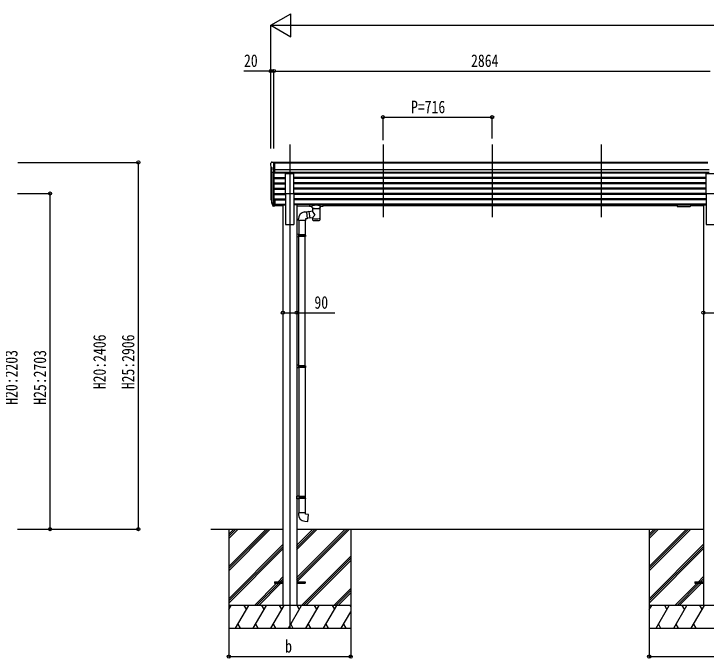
# Model space of a CAD drawing. Units: millimetres, scale not verified. Extents: x -10512 to 10512, y -7425 to 7425.
# Drawn here: x -5923 to -1379, y -4046 to 181 of the extents above; entities that cross this region are included whole.
import ezdxf
from ezdxf.enums import TextEntityAlignment as Align

# ---------------------------------------------------------------- set-up
doc = ezdxf.new("R2010")
doc.units = ezdxf.units.MM
doc.header["$LTSCALE"] = 30
for name, color, linetype in [('0-3_YKK_12', 2, 'Continuous'), ('0-4_YKK_13', 4, 'Continuous'), ('0-5_YKK_A1', 4, 'Continuous'), ('0-6_YKK_D', 6, 'Continuous')]:
    doc.layers.add(name, color=color, linetype=linetype)
doc.styles.add('ＭＳ ゴシック', font='')
doc.styles.get('ＭＳ ゴシック').set_extended_font_data('MS Gothic')

msp = doc.modelspace()

# ---------------------------------------------------------------- linework, layer by layer
at = {"layer": '0-3_YKK_12'}
for p, q in [((-4112.1, -675.67), (-4112.1, -3850.07)), ((-3500.1, -675.67), (-3500.1, -1153.19)), ((-2784.1, -675.67), (-2784.1, -1153.19)), ((-2068.1, -675.67), (-2068.1, -1153.19))]:
    msp.add_line(p, q, dxfattribs=at)
at = {"layer": '0-4_YKK_13'}
for p, q in [((-4238.1, -801.42), (-4238.1, -802.05)), ((-4231.19, -792.62), (-4235.26, -798.43)), ((-4228.1, -792.05), (-4230.43, -792.2)), ((-4228.1, -792.05), (-4209.6, -792.05)), ((-4216.1, -865.04), (-4216.1, -792.05)), ((-4209.6, -792.05), (-4199.6, -792.14)), ((-4209.6, -864.04), (-4209.6, -792.05)), ((-4199.6, -793.66), (-4199.6, -792.14)), ((-4235.57, -823.24), (-4230.25, -826.31)), ((-4223.72, -863.23), (-4232.73, -847.63)), ((-4230.1, -826.57), (-4230.1, -842.84)), ((-4216.1, -865.04), (-4221.31, -864.72)), ((-4209.6, -864.04), (-4216.1, -864.04)), ((-4139.6, -997.5), (-4139.6, -865.7)), ((-4139.6, -865.7), (-4084.6, -865.7)), ((-4084.6, -997.5), (-4084.6, -865.7)), ((-1379.6, -997.5), (-1379.6, -865.7)), ((-1379.6, -865.7), (-1324.6, -865.7)), ((-4139.6, -997.5), (-4084.6, -997.5)), ((-1379.6, -997.5), (-1324.6, -997.5)), ((-4235.01, -1039.97), (-4231.13, -1047.91)), ((-4234.4, -1038.59), (-4231.13, -1045.65)), ((-4216.1, -1025.78), (-4216.1, -1080.55)), ((-4209.6, -1038.45), (-4209.6, -1079.81)), ((-4232.69, -1051.24), (-4232.35, -1055.65)), ((-4232.35, -1055.65), (-4223.54, -1079.19)), ((-4231.74, -1055.08), (-4223.54, -1071.26)), ((-4222.53, -1070.13), (-4230.29, -1054.73)), ((-4216.1, -1070.81), (-4221.23, -1070.81)), ((-4216.1, -1072.62), (-4220.95, -1072.62)), ((-4216.1, -1080.55), (-4220.95, -1080.55)), ((-4209.6, -1065.91), (-4216.1, -1065.91)), ((-4209.6, -1070.79), (-4216.1, -1070.79)), ((-4209.6, -1079.81), (-4216.1, -1079.81)), ((-3982.1, -1070.36), (-3982.1, -1081.12)), ((-3897.1, -1069.69), (-3980.1, -1069.69)), ((-3897.1, -1071.87), (-3980.1, -1071.87)), ((-3965.6, -1081.78), (-3980.1, -1081.78)), ((-3965.6, -1088.59), (-3965.6, -1078.31)), ((-3911.6, -1088.59), (-3911.6, -1078.31)), ((-3897.1, -1081.78), (-3911.6, -1081.78)), ((-3895.1, -1070.36), (-3895.1, -1081.12)), ((-3895.1, -1070.55), (-3895.1, -1072.09)), ((-1569.1, -1070.36), (-1569.1, -1081.12)), ((-1569.1, -1070.55), (-1569.1, -1072.09)), ((-1567.1, -1069.69), (-1484.1, -1069.69)), ((-1567.1, -1071.87), (-1484.1, -1071.87)), ((-1567.1, -1081.78), (-1484.1, -1081.78)), ((-1482.1, -1070.36), (-1482.1, -1081.12)), ((-4015.44, -1118.59), (-4002.93, -1117.03)), ((-3986.43, -1116.45), (-4002.76, -1118.98)), ((-3986.72, -1114.57), (-3961.5, -1110.66)), ((-3986.72, -1114.57), (-3979.7, -1159.83)), ((-3961.5, -1110.66), (-3961.5, -1093.08)), ((-3915.7, -1093.09), (-3915.68, -1173.38)), ((-4054.85, -1174.6), (-4054.85, -1163.69)), ((-4008.85, -1174.6), (-4054.85, -1174.6)), ((-4052.9, -1174.6), (-4052.9, -1265.44)), ((-4010.9, -1174.6), (-4010.9, -1268)), ((-3979.99, -1157.95), (-3999.09, -1160.91)), ((-3961.5, -1157), (-3979.7, -1159.83)), ((-3961.52, -1173.38), (-3961.5, -1156.75)), ((-4050.9, -1265.5), (-4066.9, -1265.03)), ((-4066.9, -1265.03), (-4066.9, -1282.97)), ((-4050.9, -1267.5), (-4052.9, -1267.5)), ((-4009.9, -1268), (-4052.9, -1268)), ((-4008.9, -1270), (-4052.9, -1270)), ((-4050.9, -1267.5), (-4050.9, -1265.5)), ((-4048.42, -1270), (-4047.99, -1268)), ((-4008.9, -1270), (-4009.9, -1268)), ((-4008.9, -1270), (-4008.9, -1278)), ((-4050.9, -1282.5), (-4066.9, -1282.97)), ((-4008.9, -1278), (-4052.9, -1278)), ((-4009.9, -1280), (-4052.9, -1280)), ((-4052.9, -2124.69), (-4052.9, -1282.56)), ((-4050.9, -1282.5), (-4050.9, -1280.5)), ((-4010.9, -2127.25), (-4010.9, -1280)), ((-4008.9, -1278), (-4009.9, -1280)), ((-4050.9, -2124.75), (-4066.9, -2124.28)), ((-4066.9, -2124.28), (-4066.9, -2142.22)), ((-4050.9, -2126.75), (-4052.9, -2126.75)), ((-4009.9, -2127.25), (-4052.9, -2127.25)), ((-4008.9, -2129.25), (-4052.9, -2129.25)), ((-4050.9, -2126.75), (-4050.9, -2124.75)), ((-4048.42, -2129.25), (-4047.99, -2127.25)), ((-4008.9, -2129.25), (-4009.9, -2127.25)), ((-4008.9, -2129.25), (-4008.9, -2137.25)), ((-4050.9, -2141.75), (-4066.9, -2142.22)), ((-4008.9, -2137.25), (-4052.9, -2137.25)), ((-4009.9, -2139.25), (-4052.9, -2139.25)), ((-4052.9, -2141.81), (-4052.9, -2983.94)), ((-4050.9, -2141.75), (-4050.9, -2139.75)), ((-4010.9, -2139.25), (-4010.9, -2986.5)), ((-4008.9, -2137.25), (-4009.9, -2139.25)), ((-4050.9, -2984), (-4066.9, -2983.53)), ((-4066.9, -3001.47), (-4066.9, -2983.53)), ((-4009.9, -2986.5), (-4052.9, -2986.5)), ((-4008.9, -2988.5), (-4052.9, -2988.5)), ((-4008.9, -2996.5), (-4052.9, -2996.5)), ((-4009.9, -2998.5), (-4052.9, -2998.5)), ((-4050.9, -2999), (-4052.9, -2999)), ((-4050.9, -2984), (-4050.9, -2986)), ((-4050.9, -2999), (-4050.9, -3001)), ((-4048.42, -2996.5), (-4047.99, -2998.5)), ((-4010.9, -2998.5), (-4010.9, -3092.5)), ((-4008.9, -2988.5), (-4009.9, -2986.5)), ((-4008.9, -2996.5), (-4009.9, -2998.5)), ((-4008.9, -2996.5), (-4008.9, -2988.5)), ((-4050.9, -3001), (-4066.9, -3001.47)), ((-4052.9, -3001.06), (-4052.9, -3092.5)), ((-4008.9, -3092.5), (-4054.9, -3092.5)), ((-4054.9, -3092.5), (-4054.9, -3103.42)), ((-4008.9, -3102.5), (-4008.9, -3092.5)), ((-4212.1, -3545.57), (-4212.1, -3554.57)), ((-4212.1, -3545.57), (-4157.3, -3545.57)), ((-4212.1, -3554.57), (-4157.3, -3554.57)), ((-4066.9, -3545.57), (-4012.1, -3545.57)), ((-4066.9, -3554.57), (-4012.1, -3554.57)), ((-4012.1, -3545.57), (-4012.1, -3554.57)), ((-1452.1, -3545.57), (-1452.1, -3554.57)), ((-1452.1, -3545.57), (-1397.3, -3545.57)), ((-1452.1, -3554.57), (-1397.3, -3554.57))]:
    msp.add_line(p, q, dxfattribs=at)
for points in [[(-3980.1, -1069.69), (-3980.45, -1069.7), (-3980.98, -1069.72), (-3981.43, -1069.77), (-3981.74, -1069.85), (-3981.91, -1069.95), (-3982.02, -1070.09), (-3982.09, -1070.27), (-3982.1, -1070.36)], [(-3980.1, -1081.78), (-3980.45, -1081.78), (-3980.98, -1081.75), (-3981.43, -1081.7), (-3981.74, -1081.62), (-3981.91, -1081.52), (-3982.02, -1081.39), (-3982.09, -1081.21), (-3982.1, -1081.12)], [(-3961.5, -1093.08), (-3961.73, -1092.98), (-3963.09, -1092.25), (-3964.2, -1091.4), (-3964.96, -1090.54), (-3965.42, -1089.64), (-3965.59, -1088.75)], [(-3911.64, -1088.53), (-3911.61, -1088.89), (-3911.86, -1089.85), (-3912.38, -1090.73), (-3913.19, -1091.57), (-3914.3, -1092.37), (-3915.7, -1093.09)], [(-3895.1, -1070.36), (-3895.14, -1070.16), (-3895.22, -1070.02), (-3895.32, -1069.93), (-3895.42, -1069.87), (-3895.54, -1069.82), (-3895.83, -1069.76), (-3896.32, -1069.72), (-3896.87, -1069.69), (-3897.1, -1069.69)], [(-3895.1, -1081.12), (-3895.14, -1081.31), (-3895.22, -1081.45), (-3895.32, -1081.54), (-3895.42, -1081.6), (-3895.54, -1081.65), (-3895.83, -1081.71), (-3896.32, -1081.76), (-3896.87, -1081.78), (-3897.1, -1081.78)], [(-1569.1, -1070.36), (-1569.06, -1070.16), (-1568.98, -1070.02), (-1568.88, -1069.93), (-1568.78, -1069.87), (-1568.66, -1069.82), (-1568.37, -1069.76), (-1567.88, -1069.72), (-1567.33, -1069.69), (-1567.1, -1069.69)], [(-1569.1, -1081.12), (-1569.06, -1081.31), (-1568.98, -1081.45), (-1568.88, -1081.54), (-1568.78, -1081.6), (-1568.66, -1081.65), (-1568.37, -1081.71), (-1567.88, -1081.76), (-1567.33, -1081.78), (-1567.1, -1081.78)], [(-1484.1, -1069.69), (-1483.75, -1069.7), (-1483.22, -1069.72), (-1482.77, -1069.77), (-1482.46, -1069.85), (-1482.29, -1069.95), (-1482.18, -1070.09), (-1482.11, -1070.27), (-1482.1, -1070.36)], [(-1484.1, -1081.78), (-1483.75, -1081.78), (-1483.22, -1081.75), (-1482.77, -1081.7), (-1482.46, -1081.62), (-1482.29, -1081.52), (-1482.18, -1081.39), (-1482.11, -1081.21), (-1482.1, -1081.12)], [(-4002.93, -1117.03), (-3998.92, -1162.86), (-4008.85, -1164.6), (-4008.85, -1174.6)], [(-4050.9, -1280.5), (-4052.9, -1280.5), (-4052.9, -1267.5)], [(-4048.42, -1270), (-4048.42, -1278), (-4047.99, -1280)], [(-4050.9, -2139.75), (-4052.9, -2139.75), (-4052.9, -2126.75)], [(-4048.42, -2129.25), (-4048.42, -2137.25), (-4047.99, -2139.25)], [(-4050.9, -2986), (-4052.9, -2986), (-4052.9, -2999)], [(-4048.42, -2996.5), (-4048.42, -2988.5), (-4047.99, -2986.5)], [(-4013.82, -3148.25), (-3992.99, -3150.07), (-3988.98, -3104.25), (-4008.9, -3102.5)]]:
    msp.add_lwpolyline(points, dxfattribs=at)
for centre, radius, start, end in [((-4235.1, -801.42), 3, 93, 180), ((-4036.1, -802.05), 202, 180, 184.94904), ((-4230.37, -793.19), 1, 93.5, 145), ((-4231.2, -818.87), 6.18, 185.7035, 224.99897), ((-4230.13, -846.13), 3, 94.7167, 210), ((-4230.4, -842.84), 0.3, 274.7167, 0), ((-4230.4, -826.57), 0.3, 0, 60), ((-4221.13, -861.73), 3, 210, 266.5), ((-4206.92, -1030.85), 29.53, 186.50806, 197.98144), ((-4205.51, -1029.09), 30.41, 187.1552, 198.19734), ((-4008.94, -1164.04), 45.91, 98.14944, 179.55845), ((-4009.9, -3103.42), 45, 180, 265)]:
    msp.add_arc(centre, radius, start, end, dxfattribs=at)
for centre, major_axis, ratio, start_param, end_param in [((-4147.45, -1031.28), (-89.06, 1.43), 0.57596, 6.1962358, 6.3678173), ((-4148.24, -1024.61), (87.93, 4.42), 0.541684, 3.0659337, 3.2228513), ((-4231.39, -1051.24), (1.3, 0), 0.90356, 1.3700892, 3.347195), ((-4145.47, -1035.05), (-89.07, 0), 0.90356, 0.2056023, 0.2515348), ((-4146.18, -1031.18), (-88.05, 0), 0.90356, 0.2662965, 0.3003836), ((-4220.95, -1069.9), (-3, 0), 0.90356, 0.5235988, 1.5707963), ((-4220.95, -1077.84), (3, 0), 0.90356, 3.6651914, 4.712389), ((-4221.23, -1069.45), (-1.5, 0), 0.90356, 0.5235988, 1.5707963), ((-3980.1, -1072.09), (-2, 0), 0.109601, 4.712389, 6.2831853), ((-3938.6, -1078.31), (-27, 0), 0.122176, 3.1415927, 6.2831853), ((-3949.6, -1088.59), (-16, 0), 0.361356, 0, 0.0194874), ((-3897.1, -1072.09), (-2, 0), 0.109601, 3.1415927, 4.712389), ((-1567.1, -1072.09), (2, 0), 0.109601, 1.5707963, 3.1415927), ((-1484.1, -1072.09), (2, 0), 0.109601, 0, 1.5707963), ((-3938.6, -1137.2), (22.81, -26.62), 0.234429, 3.1563334, 4.5976381), ((-3938.59, -1093.54), (-22.92, 0.42), 0.07247, 0.0008089, 1.5716053), ((-3938.59, -1095.17), (-22.92, 0.42), 0.07247, 0.0008089, 1.5716053), ((-3938.61, -1093.54), (22.91, 0.42), 0.072511, 4.711586, 6.2823824), ((-3938.61, -1095.17), (22.91, 0.42), 0.072511, 4.711586, 6.2823824), ((-3941.16, -1134.56), (-20.32, -22.25), 0.045535, 4.9756507, 6.2441899), ((-3938.6, -1173.38), (-22.92, 0), 0.101955, 6.2829723, 9.4248207), ((-3938.6, -1160.94), (-22.91, 0), 0.122865, 6.2831853, 9.424778)]:
    msp.add_ellipse(centre, major_axis=major_axis, ratio=ratio, start_param=start_param, end_param=end_param, dxfattribs=at)
at = {"layer": '0-5_YKK_A1'}
for p, q in [((-1368.6, -793.66), (-4209.6, -793.66)), ((-1368.6, -798.87), (-4209.6, -798.87)), ((-4236.1, -822.63), (-4236.1, -1025.41)), ((-4231.13, -850.4), (-4231.13, -1052.12)), ((-4216.1, -833.16), (-4216.1, -1025.78)), ((-1358.6, -842.41), (-4209.6, -842.41)), ((-1358.6, -860.26), (-4209.6, -860.26)), ((-4222.1, -864.56), (-4222.11, -1070.55)), ((-4216.1, -892.36), (-4139.6, -892.36)), ((-4216.1, -893.85), (-4139.6, -893.85)), ((-4216.1, -898.17), (-4139.6, -898.17)), ((-1358.6, -863.5), (-4209.6, -863.5)), ((-1379.6, -892.36), (-4084.6, -892.36)), ((-1379.6, -893.85), (-4084.6, -893.85)), ((-1379.6, -898.17), (-4084.6, -898.17)), ((-4216.1, -927.45), (-4139.6, -927.45)), ((-4216.1, -928.94), (-4139.6, -928.94)), ((-4216.1, -933.26), (-4139.6, -933.26)), ((-1379.6, -927.45), (-4084.6, -927.45)), ((-1379.6, -928.94), (-4084.6, -928.94)), ((-1379.6, -933.26), (-4084.6, -933.26)), ((-4216.1, -962.5), (-4139.6, -962.5)), ((-4216.1, -963.99), (-4139.6, -963.99)), ((-4216.1, -968.31), (-4139.6, -968.31)), ((-4216.1, -997.55), (-4139.6, -997.5)), ((-4216.1, -999.05), (-4139.6, -999.05)), ((-4139.6, -997.5), (-4139.6, -1200.07)), ((-1379.6, -962.5), (-4084.6, -962.5)), ((-1379.6, -963.99), (-4084.6, -963.99)), ((-1379.6, -968.31), (-4084.6, -968.31)), ((-4084.6, -997.5), (-4084.6, -1200.07)), ((-1379.6, -997.55), (-4084.6, -997.55)), ((-1379.6, -999.05), (-4084.6, -999.05)), ((-1379.6, -997.5), (-1379.6, -1200.07)), ((-4216.1, -1003.36), (-4139.6, -1003.36)), ((-4216.1, -1032.63), (-4139.6, -1032.63)), ((-4216.1, -1034.13), (-4139.6, -1034.13)), ((-4216.1, -1038.45), (-4139.6, -1038.45)), ((-1379.6, -1003.36), (-4084.6, -1003.36)), ((-1379.6, -1032.63), (-4084.6, -1032.63)), ((-1379.6, -1034.13), (-4084.6, -1034.13)), ((-1379.6, -1038.45), (-4084.6, -1038.45)), ((-4209.6, -1068.48), (-4139.6, -1068.48)), ((-4209.6, -1069.88), (-4139.6, -1069.88)), ((-4157.3, -1077.57), (-4209.6, -1077.57)), ((-4157.3, -1071.07), (-4157.3, -3700.07)), ((-4157.3, -1071.07), (-4139.6, -1071.07)), ((-1379.6, -1068.48), (-4084.6, -1068.48)), ((-1379.6, -1069.88), (-4084.6, -1069.88)), ((-4066.9, -1071.07), (-4084.6, -1071.07)), ((-4066.9, -1071.07), (-4066.9, -3700.07)), ((-4066.9, -1077.57), (-3982.1, -1077.57)), ((-1569.1, -1077.57), (-3895.1, -1077.57)), ((-1397.3, -1077.57), (-1482.1, -1077.57)), ((-1397.3, -1071.07), (-1397.3, -3700.07)), ((-1397.3, -1071.07), (-1379.6, -1071.07)), ((-4139.6, -1200.07), (-4084.6, -1200.07)), ((-1379.6, -1200.07), (-1324.6, -1200.07)), ((-4630.14, -3200.07), (-4157.3, -3200.07)), ((-4512.3, -3200.07), (-4512.3, -3850.07)), ((-4512.3, -3444.25), (-4268.12, -3200.07)), ((-4512.3, -3458.39), (-4253.98, -3200.07)), ((-4512.3, -3472.53), (-4239.84, -3200.07)), ((-4512.3, -3260.4), (-4451.97, -3200.07)), ((-4512.3, -3246.26), (-4466.11, -3200.07)), ((-4512.3, -3232.12), (-4480.25, -3200.07)), ((-4067.1, -3519.55), (-3747.62, -3200.07)), ((-4067.1, -3533.69), (-3733.48, -3200.07)), ((-4067.1, -3335.7), (-3931.47, -3200.07)), ((-4067.1, -3321.56), (-3945.61, -3200.07)), ((-4067.1, -3307.42), (-3959.75, -3200.07)), ((-4066.9, -3200.07), (-1397.3, -3200.07)), ((-4064.84, -3545.57), (-3719.34, -3200.07)), ((-3712.3, -3200.07), (-3712.3, -3850.07)), ((-1752.3, -3200.07), (-1752.3, -3850.07)), ((-1752.3, -3444.25), (-1508.12, -3200.07)), ((-1752.3, -3458.39), (-1493.98, -3200.07)), ((-1752.3, -3472.53), (-1479.84, -3200.07)), ((-1752.3, -3260.4), (-1691.97, -3200.07)), ((-1752.3, -3246.26), (-1706.11, -3200.07)), ((-1752.3, -3232.12), (-1720.25, -3200.07)), ((-4512.3, -3656.38), (-4157.5, -3301.58)), ((-4512.3, -3670.52), (-4157.5, -3315.72)), ((-1752.3, -3656.38), (-1397.5, -3301.58)), ((-1752.3, -3670.52), (-1397.5, -3315.72)), ((-4512.3, -3684.66), (-4157.5, -3329.87)), ((-1752.3, -3684.66), (-1397.5, -3329.87)), ((-4035.49, -3700.07), (-3712.3, -3376.88)), ((-4021.35, -3700.07), (-3712.3, -3391.02)), ((-4007.21, -3700.07), (-3712.3, -3405.17)), ((-4189.36, -3545.57), (-4157.5, -3513.71)), ((-4175.22, -3545.57), (-4157.5, -3527.86)), ((-4161.07, -3545.57), (-4157.3, -3541.8)), ((-1429.36, -3545.57), (-1397.5, -3513.71)), ((-1415.22, -3545.57), (-1397.5, -3527.86)), ((-1401.07, -3545.57), (-1397.5, -3542)), ((-4343.86, -3700.07), (-4198.36, -3554.57)), ((-4329.72, -3700.07), (-4184.22, -3554.57)), ((-4315.57, -3700.07), (-4170.07, -3554.57)), ((-3823.36, -3700.07), (-3712.3, -3589.01)), ((-1583.86, -3700.07), (-1438.36, -3554.57)), ((-1569.72, -3700.07), (-1424.22, -3554.57)), ((-1555.57, -3700.07), (-1410.07, -3554.57)), ((-3809.22, -3700.07), (-3712.3, -3603.16)), ((-3795.07, -3700.07), (-3712.3, -3617.3)), ((-3712.3, -3700.07), (-4512.3, -3700.07)), ((-4512.3, -3727.57), (-4496.42, -3700.07)), ((-4467.55, -3850.07), (-4380.95, -3700.07)), ((-4395.95, -3726.05), (-4410.95, -3700.07)), ((-4352.08, -3850.07), (-4265.48, -3700.07)), ((-4280.48, -3726.05), (-4295.48, -3700.07)), ((-4236.61, -3850.07), (-4150.01, -3700.07)), ((-4165.01, -3726.05), (-4180.01, -3700.07)), ((-4121.14, -3850.07), (-4034.54, -3700.07)), ((-4049.54, -3726.05), (-4064.54, -3700.07)), ((-4005.67, -3850.07), (-3919.07, -3700.07)), ((-3934.07, -3726.05), (-3949.07, -3700.07)), ((-3890.2, -3850.07), (-3803.6, -3700.07)), ((-3833.6, -3700.07), (-3818.6, -3726.05)), ((-3718.13, -3700.07), (-3712.3, -3710.17)), ((-952.3, -3700.07), (-1752.3, -3700.07)), ((-1752.3, -3727.57), (-1736.42, -3700.07)), ((-1707.55, -3850.07), (-1620.95, -3700.07)), ((-1635.95, -3726.05), (-1650.95, -3700.07)), ((-1592.08, -3850.07), (-1505.48, -3700.07)), ((-1520.48, -3726.05), (-1535.48, -3700.07)), ((-1476.61, -3850.07), (-1390.01, -3700.07)), ((-1405.01, -3726.05), (-1420.01, -3700.07)), ((-3774.73, -3850.07), (-3712.3, -3741.93)), ((-4512.3, -3850.07), (-3712.3, -3850.07)), ((-4452.56, -3824.09), (-4437.56, -3850.07)), ((-4337.08, -3824.09), (-4322.09, -3850.07)), ((-4221.61, -3824.09), (-4206.61, -3850.07)), ((-4106.14, -3824.09), (-4091.14, -3850.07)), ((-3990.67, -3824.09), (-3975.68, -3850.07)), ((-3875.2, -3824.09), (-3860.21, -3850.07)), ((-3759.73, -3824.09), (-3744.74, -3850.07)), ((-1752.3, -3850.07), (-952.3, -3850.07)), ((-1692.56, -3824.09), (-1677.56, -3850.07)), ((-1577.08, -3824.09), (-1562.09, -3850.07)), ((-1461.61, -3824.09), (-1446.61, -3850.07))]:
    msp.add_line(p, q, dxfattribs=at)
at = {"layer": '0-6_YKK_D'}
for p, q in [((-4236.1, 106.34), (-4106.2, 181.34)), ((-4106.2, 31.34), (-4106.2, 181.34)), ((-4236.1, -701.23), (-4236.1, 107.34)), ((-4236.1, 106.34), (-4106.2, 31.34)), ((-4236.1, 106.34), (-3976.29, 106.34)), ((-4086.1, 106.34), (4245.9, 106.34)), ((-4236.1, -702.23), (-4236.1, -192.66)), ((-4216.1, -703.23), (-4216.1, -192.66)), ((-4216.1, -703.23), (-4216.1, -192.66)), ((-4216.1, -193.66), (-1352.1, -193.66)), ((-3500.1, -646.78), (-3500.1, -495.68)), ((-3500.1, -496.68), (-2784.1, -496.68)), ((-2784.1, -635.64), (-2784.1, -495.68)), ((-5898.08, -793.66), (-5105.16, -793.66)), ((-5106.16, -3200.07), (-5106.16, -793.66)), ((-5899.08, -997.5), (-5685.22, -997.5)), ((-5686.22, -997.5), (-5686.22, -3200.07)), ((-1397.3, -1757.97), (-1397.3, -1780.62)), ((-5899.08, -3200.07), (-5685.22, -3200.07)), ((-5899.08, -3200.07), (-5105.16, -3200.07)), ((-4512.3, -3850.07), (-4512.3, -4036.78)), ((-3712.3, -3851.07), (-3712.3, -4036.78)), ((-1752.3, -3850.07), (-1752.3, -4036.78)), ((-4512.3, -4035.78), (-3712.3, -4035.78)), ((-1752.3, -4035.78), (-952.3, -4035.78))]:
    msp.add_line(p, q, dxfattribs=at)
for points in [[(-4216.1, -193.66), (-4236.1, -193.66), (-4414.6, -193.66)], [(-4157.3, -1779.62), (-4066.9, -1779.62), (-3817.1, -1779.62)], [(-1397.3, -1779.62), (-1306.9, -1779.62), (-1057.1, -1779.62)]]:
    msp.add_lwpolyline(points, dxfattribs=at)
for centre in [(-4236.1, -193.66), (-4216.1, -193.66), (-4216.1, -193.66), (-3500.1, -496.68), (-2784.1, -496.68), (-5106.16, -793.66), (-5686.22, -997.5), (-4157.3, -1779.62), (-4066.9, -1779.62), (-1397.3, -1779.62), (-5686.22, -3200.07), (-5106.16, -3200.07), (-4512.3, -4035.78), (-3712.3, -4035.78), (-1752.3, -4035.78)]:
    msp.add_circle(centre, 10.62, dxfattribs=at)

# ---------------------------------------------------------------- texts
at = {"layer": '0-6_YKK_D', "style": 'ＭＳ ゴシック', "width": 0.8}
for s, p in [('20', (-4412.6, -191.66)), ('2864', (-2922.1, -191.66)), ('P=716', (-3316.1, -495.38)), ('90', (-3950.4, -1778.32)), ('b', (-4142.3, -4034.48))]:
    msp.add_text(s, height=82.48, dxfattribs=at).set_placement(p, align=Align.BOTTOM_LEFT)
for s, p in [('H20:2406', (-5295.32, -2281.87)), ('H25:2906', (-5107.82, -2281.87)), ('H20:2203', (-5874.52, -2383.79)), ('H25:2703', (-5687.02, -2383.79))]:
    msp.add_text(s, height=82.48, rotation=90, dxfattribs=at).set_placement(p, align=Align.BOTTOM_LEFT)

doc.saveas('drawing.dxf')
